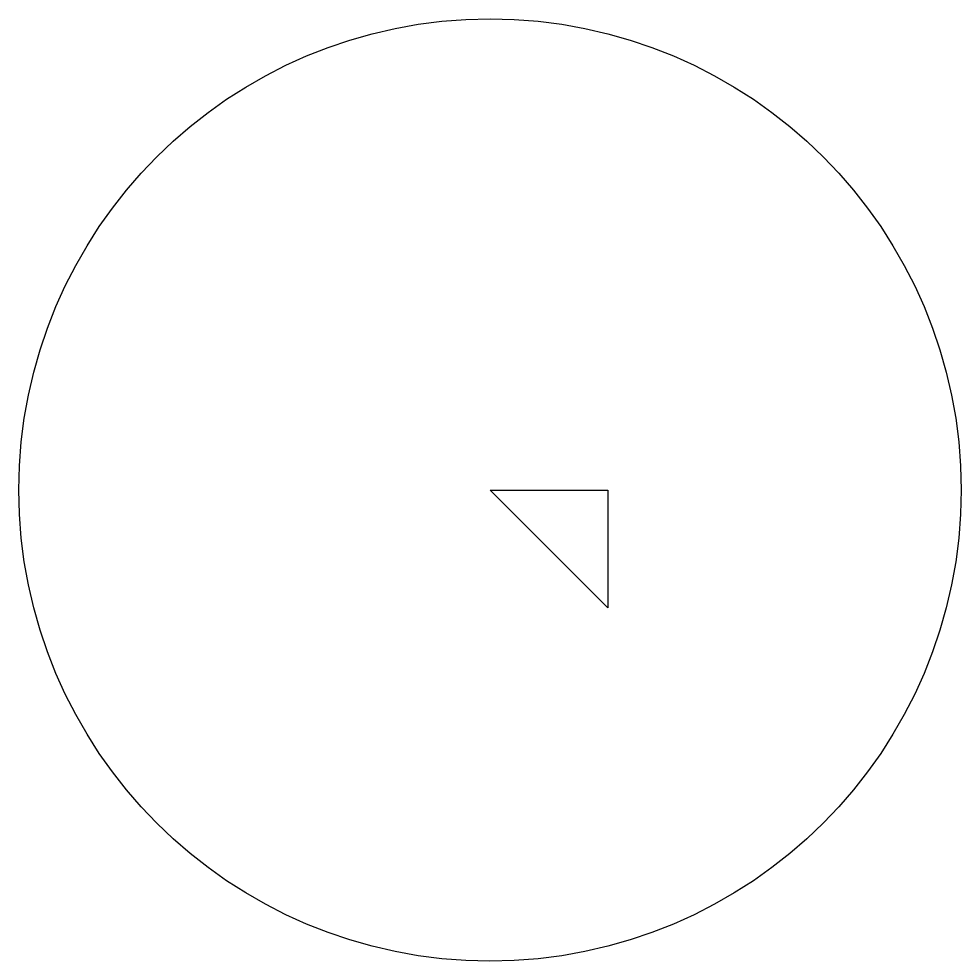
# Model space of a CAD drawing. Extents: x -20 to 20, y -20 to 20.
import ezdxf

# ---------------------------------------------------------------- set-up
doc = ezdxf.new("R2010")
doc.units = 0

msp = doc.modelspace()

# ---------------------------------------------------------------- linework, layer by layer
at = {"layer": 'BOARD_KEEPOUT'}
for p, q in [((0, 0), (5, 0)), ((5, -5), (0, 0)), ((5, 0), (5, -5))]:
    msp.add_line(p, q, dxfattribs=at)
at = {"layer": 'BOARD_OUTLINE'}
msp.add_circle((0, 0), 20, dxfattribs=at)

doc.saveas('drawing.dxf')
